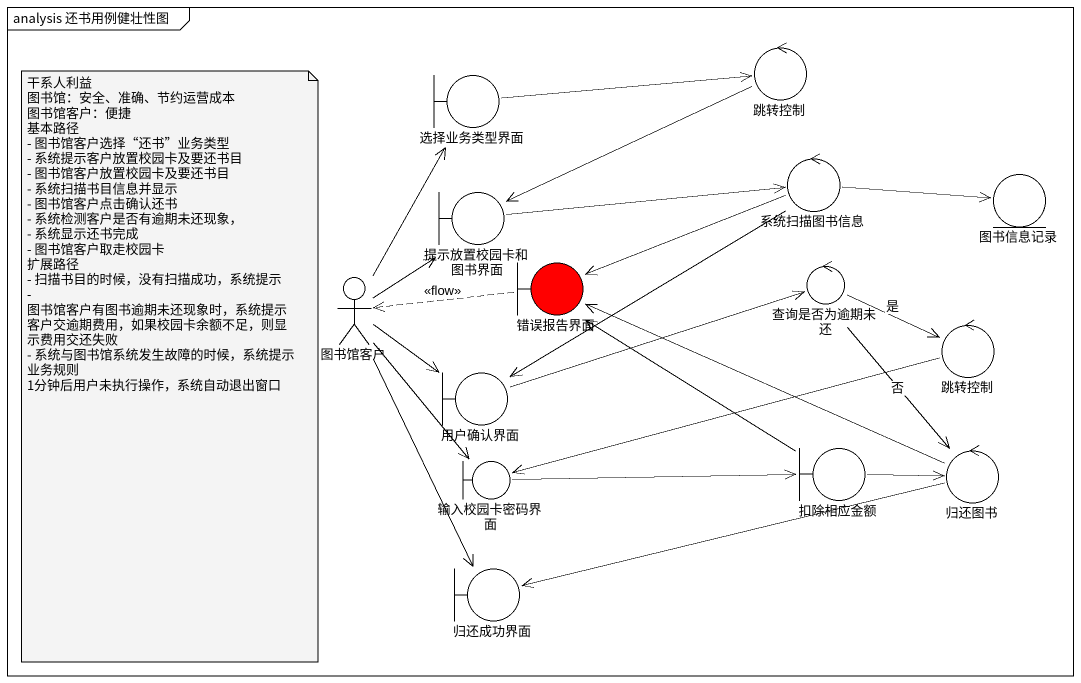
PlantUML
@startuml
mainframe analysis 还书用例健壮性图
boundary 选择业务类型界面
control 跳转控制
boundary 提示放置校园卡和图书界面
control 系统扫描图书信息
entity 图书信息记录
actor 图书馆客户
boundary 错误报告界面 #FF0000
control 查询是否为逾期未还
control "跳转控制" as 跳转控制_2
boundary 用户确认界面
boundary 输入校园卡密码界面
boundary 扣除相应金额
control 归还图书
boundary 归还成功界面
选择业务类型界面 -right-> 跳转控制
跳转控制 -left-> 提示放置校园卡和图书界面
提示放置校园卡和图书界面 -right-> 系统扫描图书信息
系统扫描图书信息 -right-> 图书信息记录
系统扫描图书信息 -left-> 错误报告界面
系统扫描图书信息 --> 用户确认界面
图书馆客户 -up-> 选择业务类型界面
图书馆客户 -up-> 提示放置校园卡和图书界面
图书馆客户 --> 用户确认界面
图书馆客户 --> 输入校园卡密码界面
图书馆客户 --> 归还成功界面
错误报告界面 .left.> 图书馆客户 : <<flow>>
查询是否为逾期未还 -right-> 跳转控制_2 : 是
查询是否为逾期未还 --> 归还图书 : 否
跳转控制_2 -left-> 输入校园卡密码界面
用户确认界面 -right-> 查询是否为逾期未还
输入校园卡密码界面 -right-> 扣除相应金额
扣除相应金额 -up-> 错误报告界面
扣除相应金额 -right-> 归还图书
归还图书 -left-> 错误报告界面
归还图书 -left-> 归还成功界面
note as N1
  干系人利益
  图书馆：安全、准确、节约运营成本
  图书馆客户：便捷
  基本路径
  - 图书馆客户选择“还书”业务类型
  - 系统提示客户放置校园卡及要还书目
  - 图书馆客户放置校园卡及要还书目
  - 系统扫描书目信息并显示
  - 图书馆客户点击确认还书
  - 系统检测客户是否有逾期未还现象，
  - 系统显示还书完成
  - 图书馆客户取走校园卡
  扩展路径
  - 扫描书目的时候，没有扫描成功，系统提示
  - 图书馆客户有图书逾期未还现象时，系统提示客户交逾期费用，如果校园卡余额不足，则显示费用交还失败
  - 系统与图书馆系统发生故障的时候，系统提示
  业务规则
  1分钟后用户未执行操作，系统自动退出窗口
end note
@enduml
